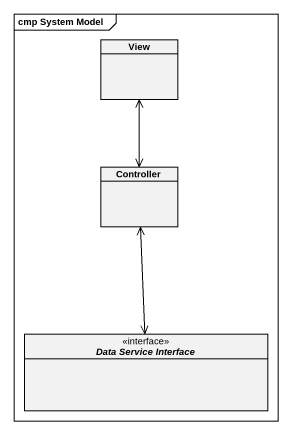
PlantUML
@startuml
mainframe cmp System Model
hide circle
hide empty members
class View
class Controller
interface "Data Service Interface" as Data_Service_Interface
View <--> Controller
Controller <--> Data_Service_Interface
@enduml
